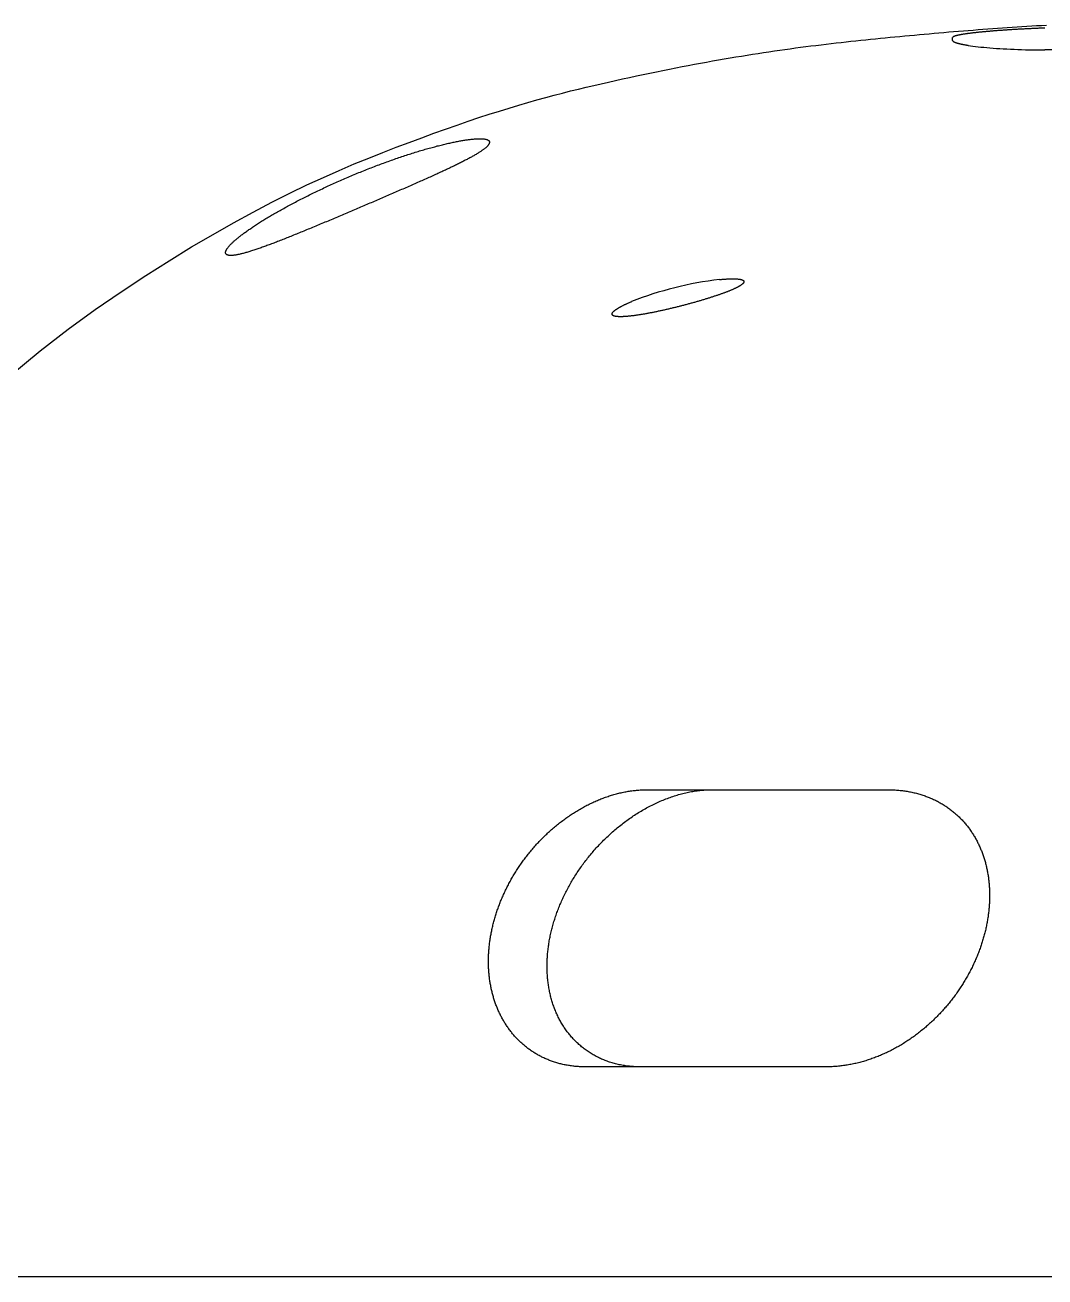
# Model space of a CAD drawing. Header units: millimetres. Extents: x 5 to 292, y 5 to 205.
# Drawn here: x 131.9 to 147.36, y 66.89 to 85.86 of the extents above; entities that cross this region are included whole.
import ezdxf

# ---------------------------------------------------------------- set-up
doc = ezdxf.new("R2010")
doc.units = ezdxf.units.MM
doc.layers.add('Visible', color=7, linetype='CONTINUOUS')

msp = doc.modelspace()

# ---------------------------------------------------------------- linework, layer by layer
at = {"layer": 'Visible'}
for p, q in [((145.96, 85.6289), (145.96, 85.67)), ((153.66, 85.4843), (147.36, 85.4843)), ((176.9852, 66.8868), (127.2948, 66.8868))]:
    msp.add_line(p, q, dxfattribs=at)
for points in [[(131.6834, 80.5558), (132.1281, 80.9209), (132.555, 81.2504), (132.9642, 81.5482), (133.3556, 81.8182), (133.7292, 82.064), (134.0852, 82.2894), (134.4252, 82.4974), (134.7502, 82.689), (135.061, 82.8653), (135.3581, 83.0273), (135.6422, 83.176), (135.914, 83.3124), (136.1741, 83.4375), (136.4231, 83.5523), (136.6618, 83.6579), (136.8908, 83.7552), (137.1107, 83.8453), (137.3221, 83.9292), (137.5259, 84.0079), (137.7225, 84.0823), (137.9127, 84.1534), (138.097, 84.221), (138.2756, 84.285), (138.4487, 84.3457), (138.6166, 84.4031), (138.7793, 84.4574), (138.9372, 84.5088), (139.0903, 84.5574), (139.239, 84.6033), (139.3833, 84.6467), (139.5236, 84.6877), (139.6599, 84.7265), (139.7926, 84.7631), (139.9217, 84.7978), (140.0476, 84.8307), (140.1703, 84.8619), (140.2901, 84.8915), (140.4073, 84.9197), (140.5219, 84.9466), (140.6341, 84.9725), (140.7443, 84.9973), (140.8525, 85.0213), (140.9591, 85.0446), (141.0641, 85.0673), (141.1678, 85.0896), (141.2702, 85.1115), (141.3714, 85.1328), (141.4714, 85.1535), (141.5702, 85.1737), (141.6678, 85.1934), (141.7644, 85.2125), (141.8598, 85.2311), (141.9541, 85.2493), (142.0474, 85.2669), (142.1396, 85.2841), (142.2309, 85.3008), (142.3211, 85.317), (142.4105, 85.3328), (142.4989, 85.3482), (142.5865, 85.3631), (142.6731, 85.3776), (142.759, 85.3917), (142.8441, 85.4055), (142.9284, 85.4188), (143.0119, 85.4318), (143.0947, 85.4444), (143.1768, 85.4567), (143.2583, 85.4686), (143.3391, 85.4802), (143.4193, 85.4915), (143.499, 85.5025), (143.5781, 85.5132), (143.6566, 85.5236), (143.7347, 85.5337), (143.8123, 85.5436), (143.8894, 85.5532), (143.9662, 85.5626), (144.0425, 85.5718), (144.1185, 85.5807), (144.1942, 85.5894), (144.2695, 85.598), (144.3446, 85.6063), (144.4194, 85.6145), (144.494, 85.6225), (144.5684, 85.6304), (144.6427, 85.6381), (144.7168, 85.6457), (144.7908, 85.6531), (144.8647, 85.6605), (144.9386, 85.6678), (145.0124, 85.6749), (145.0862, 85.682), (145.1601, 85.689), (145.234, 85.696), (145.308, 85.7029), (145.3821, 85.7098), (145.4564, 85.7167), (145.5306, 85.7235), (145.6048, 85.7302), (145.679, 85.7367), (145.7532, 85.7432), (145.8273, 85.7496), (145.9014, 85.7558), (145.9755, 85.762), (146.0495, 85.7681), (146.1236, 85.774), (146.1976, 85.7799), (146.2716, 85.7857), (146.3456, 85.7913), (146.4196, 85.7969), (146.4936, 85.8024), (146.5676, 85.8078), (146.6416, 85.8131), (146.7156, 85.8183), (146.7896, 85.8234), (146.8636, 85.8284), (146.9376, 85.8334), (147.0116, 85.8382), (147.0857, 85.843), (147.1598, 85.8476), (147.2339, 85.8522), (147.308, 85.8567), (147.3822, 85.8612)], [(147.36, 85.8148), (147.3447, 85.8143), (147.3294, 85.8137), (147.314, 85.8132), (147.2987, 85.8126), (147.2834, 85.812), (147.2681, 85.8114), (147.2529, 85.8108), (147.2376, 85.8102), (147.2223, 85.8096), (147.2071, 85.8089), (147.1919, 85.8083), (147.1767, 85.8076), (147.1616, 85.8069), (147.1464, 85.8062), (147.1313, 85.8055), (147.1162, 85.8048), (147.1011, 85.8041), (147.0861, 85.8034), (147.0711, 85.8026), (147.0561, 85.8018), (147.0411, 85.8011), (147.0263, 85.8003), (147.0114, 85.7995), (146.9966, 85.7987), (146.9818, 85.7979), (146.9671, 85.7971), (146.9525, 85.7962), (146.9378, 85.7954), (146.9233, 85.7945), (146.9088, 85.7937), (146.8943, 85.7928), (146.8799, 85.7919), (146.8656, 85.7911), (146.8513, 85.7902), (146.837, 85.7893), (146.8229, 85.7884), (146.8088, 85.7874), (146.7947, 85.7865), (146.7807, 85.7856), (146.7668, 85.7846), (146.753, 85.7837), (146.7393, 85.7827), (146.7256, 85.7818), (146.712, 85.7808), (146.6985, 85.7799), (146.6851, 85.7789), (146.6718, 85.7779), (146.6586, 85.7769), (146.6454, 85.7759), (146.6323, 85.7749), (146.6193, 85.7739), (146.6064, 85.7729), (146.5936, 85.7719), (146.5809, 85.7709), (146.5683, 85.7698), (146.5558, 85.7688), (146.5434, 85.7678), (146.531, 85.7667), (146.5188, 85.7657), (146.5067, 85.7647), (146.4946, 85.7636), (146.4827, 85.7625), (146.4709, 85.7615), (146.4592, 85.7604), (146.4475, 85.7593), (146.436, 85.7583), (146.4246, 85.7572), (146.4133, 85.7561), (146.4021, 85.755), (146.391, 85.7539), (146.38, 85.7529), (146.3692, 85.7518), (146.3584, 85.7507), (146.3478, 85.7496), (146.3373, 85.7485), (146.3269, 85.7474), (146.3167, 85.7463), (146.3065, 85.7452), (146.2965, 85.744), (146.2867, 85.7429), (146.2769, 85.7418), (146.2673, 85.7407), (146.2579, 85.7396), (146.2485, 85.7385), (146.2393, 85.7374), (146.2303, 85.7362), (146.2213, 85.7351), (146.2125, 85.734), (146.2039, 85.7329), (146.1953, 85.7317), (146.187, 85.7306), (146.1787, 85.7295), (146.1706, 85.7284), (146.1627, 85.7272), (146.1548, 85.7261), (146.1472, 85.725), (146.1396, 85.7238), (146.1322, 85.7227), (146.125, 85.7216), (146.1179, 85.7204), (146.1109, 85.7193), (146.1041, 85.7182), (146.0974, 85.717), (146.0909, 85.7159), (146.0845, 85.7147), (146.0783, 85.7136), (146.0723, 85.7124), (146.0663, 85.7113), (146.0606, 85.7102), (146.0549, 85.709), (146.0495, 85.7079), (146.0442, 85.7067), (146.039, 85.7056), (146.0341, 85.7044), (146.0292, 85.7033), (146.0246, 85.7021), (146.0201, 85.701), (146.0157, 85.6998), (146.0116, 85.6987), (146.0075, 85.6976), (146.0037, 85.6964), (146, 85.6953), (145.9965, 85.6941), (145.9931, 85.693), (145.9899, 85.6918), (145.9868, 85.6907), (145.9839, 85.6895), (145.9812, 85.6884), (145.9787, 85.6873), (145.9763, 85.6861), (145.974, 85.685), (145.972, 85.6838), (145.9701, 85.6827), (145.9683, 85.6815), (145.9667, 85.6804), (145.9653, 85.6792), (145.9641, 85.6781), (145.963, 85.6769), (145.9621, 85.6758), (145.9613, 85.6746), (145.9608, 85.6735), (145.9603, 85.6723), (145.9601, 85.6712), (145.96, 85.67)], [(145.96, 85.6289), (145.9601, 85.6279), (145.9602, 85.6269), (145.9604, 85.6259), (145.9608, 85.6249), (145.9612, 85.6238), (145.9617, 85.6228), (145.9623, 85.6218), (145.963, 85.6208), (145.9638, 85.6197), (145.9647, 85.6187), (145.9657, 85.6177), (145.9668, 85.6167), (145.968, 85.6156), (145.9692, 85.6146), (145.9706, 85.6136), (145.9721, 85.6125), (145.9736, 85.6115), (145.9753, 85.6105), (145.977, 85.6094), (145.9788, 85.6084), (145.9808, 85.6074), (145.9828, 85.6063), (145.9849, 85.6053), (145.9871, 85.6042), (145.9894, 85.6032), (145.9918, 85.6021), (145.9943, 85.6011), (145.9969, 85.6001), (145.9995, 85.599), (146.0023, 85.598), (146.0052, 85.5969), (146.0081, 85.5959), (146.0111, 85.5948), (146.0143, 85.5938), (146.0175, 85.5927), (146.0208, 85.5917), (146.0242, 85.5906), (146.0277, 85.5896), (146.0312, 85.5885), (146.0349, 85.5875), (146.0386, 85.5864), (146.0425, 85.5854), (146.0464, 85.5843), (146.0504, 85.5833), (146.0545, 85.5822), (146.0587, 85.5812), (146.063, 85.5801), (146.0673, 85.5791), (146.0718, 85.578), (146.0763, 85.577), (146.081, 85.5759), (146.0857, 85.5749), (146.0905, 85.5738), (146.0953, 85.5727), (146.1003, 85.5717), (146.1054, 85.5706), (146.1105, 85.5696), (146.1157, 85.5685), (146.121, 85.5674), (146.1264, 85.5664), (146.1319, 85.5653), (146.1374, 85.5642), (146.1431, 85.5632), (146.1488, 85.5621), (146.1546, 85.5611), (146.1605, 85.56), (146.1665, 85.5589), (146.1725, 85.5579), (146.1787, 85.5568), (146.1849, 85.5557), (146.1912, 85.5546), (146.1976, 85.5536)], [(146.1976, 85.5536), (146.2319, 85.5481), (146.2682, 85.5428), (146.3065, 85.5377), (146.3467, 85.5328), (146.3888, 85.5281), (146.4326, 85.5235), (146.4781, 85.5192), (146.5252, 85.5151), (146.5738, 85.5113), (146.6238, 85.5077), (146.6752, 85.5043), (146.7278, 85.5011), (146.7816, 85.4982), (146.8364, 85.4956), (146.8921, 85.4933), (146.9488, 85.4912), (147.0061, 85.4893), (147.0641, 85.4878), (147.1226, 85.4865), (147.1816, 85.4855), (147.2409, 85.4848), (147.3004, 85.4844), (147.36, 85.4843)], [(134.9443, 82.3953), (134.9428, 82.3985), (134.9417, 82.4018), (134.9408, 82.4053), (134.9403, 82.409), (134.94, 82.4128), (134.9401, 82.4167), (134.9405, 82.4208), (134.9412, 82.4251), (134.9422, 82.4295), (134.9435, 82.434), (134.9452, 82.4387), (134.9471, 82.4435), (134.9494, 82.4484), (134.9519, 82.4535), (134.9548, 82.4588), (134.9579, 82.4641), (134.9614, 82.4696), (134.9652, 82.4753), (134.9692, 82.481), (134.9735, 82.4869), (134.9782, 82.493), (134.9831, 82.4991), (134.9883, 82.5054), (134.9938, 82.5117), (134.9996, 82.5182), (135.0057, 82.5249), (135.012, 82.5316), (135.0187, 82.5384), (135.0256, 82.5454), (135.0327, 82.5525), (135.0402, 82.5597), (135.0479, 82.567), (135.0559, 82.5744), (135.0642, 82.5819), (135.0727, 82.5895), (135.0815, 82.5972), (135.0905, 82.605), (135.0998, 82.6129), (135.1094, 82.6209), (135.1192, 82.629), (135.1293, 82.6372), (135.1396, 82.6455), (135.1502, 82.6539), (135.161, 82.6623), (135.172, 82.6708), (135.1833, 82.6795), (135.1948, 82.6881), (135.2066, 82.6969), (135.2185, 82.7058), (135.2307, 82.7147), (135.2431, 82.7237), (135.2558, 82.7327), (135.2687, 82.7419), (135.2818, 82.7511), (135.2951, 82.7604), (135.3086, 82.7697), (135.3223, 82.7791), (135.3363, 82.7886), (135.3504, 82.7981), (135.3648, 82.8077), (135.3794, 82.8173), (135.3941, 82.827), (135.4091, 82.8368), (135.4243, 82.8466), (135.4396, 82.8564), (135.4552, 82.8663), (135.471, 82.8763), (135.4869, 82.8863), (135.503, 82.8964), (135.5194, 82.9065), (135.5359, 82.9166), (135.5526, 82.9268), (135.5694, 82.937), (135.5865, 82.9473), (135.6037, 82.9575), (135.6211, 82.9679), (135.6386, 82.9782), (135.6563, 82.9886), (135.6742, 82.999), (135.6922, 83.0094), (135.7104, 83.0199), (135.7287, 83.0304), (135.7472, 83.0409), (135.7659, 83.0514), (135.7847, 83.062), (135.8036, 83.0725), (135.8227, 83.0831), (135.8419, 83.0937), (135.8613, 83.1043), (135.8808, 83.115), (135.9005, 83.1256), (135.9202, 83.1363), (135.9401, 83.1469), (135.9602, 83.1576), (135.9804, 83.1683), (136.0007, 83.179), (136.0211, 83.1896), (136.0416, 83.2003), (136.0623, 83.211), (136.0831, 83.2217), (136.104, 83.2324), (136.125, 83.2431), (136.1461, 83.2538), (136.1674, 83.2644), (136.1887, 83.2751), (136.2102, 83.2858), (136.2317, 83.2964), (136.2534, 83.3071), (136.2751, 83.3177), (136.297, 83.3283), (136.3189, 83.3389), (136.341, 83.3495), (136.3631, 83.3601), (136.3853, 83.3706), (136.4076, 83.3812), (136.4299, 83.3917), (136.4524, 83.4021), (136.4749, 83.4126), (136.4974, 83.423), (136.5201, 83.4334), (136.5428, 83.4437), (136.5655, 83.4541), (136.5884, 83.4644), (136.6113, 83.4746), (136.6342, 83.4849), (136.6572, 83.4951), (136.6803, 83.5052), (136.7034, 83.5154), (136.7265, 83.5254), (136.7497, 83.5355), (136.7729, 83.5455), (136.7962, 83.5554), (136.8195, 83.5654), (136.8429, 83.5752), (136.8662, 83.5851), (136.8897, 83.5948), (136.9131, 83.6046), (136.9366, 83.6143), (136.9601, 83.6239), (136.9836, 83.6335), (137.0071, 83.643), (137.0307, 83.6525), (137.0542, 83.6619), (137.0778, 83.6713), (137.1014, 83.6806), (137.125, 83.6899), (137.1486, 83.699), (137.1722, 83.7082), (137.1957, 83.7172), (137.2192, 83.7262), (137.2428, 83.7351), (137.2662, 83.7439), (137.2897, 83.7527), (137.3131, 83.7614), (137.3365, 83.77), (137.3598, 83.7786), (137.3832, 83.787), (137.4064, 83.7954), (137.4296, 83.8037), (137.4528, 83.812), (137.476, 83.8201), (137.499, 83.8282), (137.5221, 83.8362), (137.545, 83.8441), (137.5679, 83.852), (137.5908, 83.8597), (137.6135, 83.8674), (137.6362, 83.875), (137.6589, 83.8825), (137.6814, 83.8899), (137.7039, 83.8972), (137.7263, 83.9044), (137.7486, 83.9115), (137.7709, 83.9186), (137.793, 83.9255), (137.8151, 83.9324), (137.837, 83.9392), (137.8588, 83.9458), (137.8805, 83.9524), (137.9021, 83.9588), (137.9235, 83.9652), (137.9447, 83.9714), (137.9659, 83.9775), (137.9869, 83.9836), (138.0077, 83.9895), (138.0284, 83.9953), (138.049, 84.001), (138.0694, 84.0066), (138.0896, 84.0121), (138.1097, 84.0174), (138.1296, 84.0227), (138.1494, 84.0279), (138.169, 84.0329), (138.1884, 84.0378), (138.2076, 84.0427), (138.2267, 84.0474), (138.2456, 84.052), (138.2643, 84.0564), (138.2829, 84.0608), (138.3012, 84.0651), (138.3194, 84.0692), (138.3373, 84.0732), (138.3551, 84.0772), (138.3727, 84.081), (138.3901, 84.0846), (138.4072, 84.0882), (138.4242, 84.0916), (138.4409, 84.095), (138.4574, 84.0982), (138.4737, 84.1013), (138.4897, 84.1042), (138.5055, 84.107), (138.521, 84.1098), (138.5363, 84.1123), (138.5513, 84.1148), (138.5661, 84.1171), (138.5806, 84.1194), (138.5949, 84.1215), (138.6089, 84.1234), (138.6226, 84.1253), (138.6361, 84.127), (138.6494, 84.1286), (138.6623, 84.1301), (138.675, 84.1315), (138.6874, 84.1327), (138.6996, 84.1339), (138.7115, 84.1349), (138.7231, 84.1357), (138.7344, 84.1365), (138.7455, 84.1371), (138.7562, 84.1376), (138.7667, 84.138), (138.7769, 84.1383), (138.7868, 84.1385), (138.7963, 84.1385), (138.8056, 84.1384), (138.8146, 84.1382), (138.8232, 84.1378), (138.8316, 84.1374), (138.8397, 84.1368), (138.8474, 84.1361), (138.8549, 84.1353), (138.862, 84.1344), (138.8689, 84.1333), (138.8754, 84.1322), (138.8817, 84.1309), (138.8876, 84.1295), (138.8932, 84.128), (138.8985, 84.1263), (138.9034, 84.1246), (138.9081, 84.1227), (138.9124, 84.1207), (138.9164, 84.1187), (138.9202, 84.1165), (138.9235, 84.1142), (138.9266, 84.1117), (138.9294, 84.1092), (138.9318, 84.1066), (138.9339, 84.1038), (138.9357, 84.1009), (138.9372, 84.098), (138.9384, 84.0949), (138.9392, 84.0917), (138.9398, 84.0884)], [(138.9398, 84.0884), (138.94, 84.085), (138.9399, 84.0816), (138.9395, 84.078), (138.9387, 84.0743), (138.9377, 84.0705), (138.9363, 84.0666), (138.9346, 84.0627), (138.9325, 84.0586), (138.9302, 84.0544), (138.9275, 84.0501), (138.9245, 84.0458), (138.9212, 84.0413), (138.9176, 84.0367), (138.9137, 84.0321), (138.9094, 84.0273), (138.9048, 84.0225), (138.8999, 84.0176), (138.8947, 84.0126), (138.8891, 84.0075), (138.8833, 84.0023), (138.8771, 83.997), (138.8706, 83.9916), (138.8638, 83.9861), (138.8567, 83.9806), (138.8492, 83.975), (138.8415, 83.9692), (138.8334, 83.9634), (138.825, 83.9576), (138.8163, 83.9516), (138.8073, 83.9456), (138.798, 83.9394), (138.7885, 83.9332), (138.7786, 83.927), (138.7685, 83.9206), (138.7581, 83.9142), (138.7474, 83.9077), (138.7364, 83.9012), (138.7253, 83.8946), (138.7138, 83.8879), (138.7021, 83.8812), (138.6902, 83.8744), (138.6781, 83.8676), (138.6657, 83.8607), (138.6531, 83.8537), (138.6403, 83.8467), (138.6273, 83.8397), (138.614, 83.8326), (138.6006, 83.8255), (138.587, 83.8183), (138.5732, 83.8111), (138.5592, 83.8039), (138.5451, 83.7966), (138.5308, 83.7893), (138.5163, 83.7819), (138.5016, 83.7746), (138.4868, 83.7672), (138.4718, 83.7597), (138.4565, 83.7522), (138.441, 83.7445), (138.4252, 83.7368), (138.4091, 83.729), (138.3928, 83.7211), (138.3762, 83.7132), (138.3594, 83.7051), (138.3424, 83.697), (138.3251, 83.6888), (138.3076, 83.6806), (138.2899, 83.6722), (138.2719, 83.6638), (138.2537, 83.6554), (138.2353, 83.6468), (138.2167, 83.6382), (138.1979, 83.6295), (138.1789, 83.6208), (138.1597, 83.612), (138.1403, 83.6031), (138.1208, 83.5942), (138.101, 83.5852), (138.081, 83.5762), (138.0609, 83.5671), (138.0406, 83.558), (138.0202, 83.5488), (137.9995, 83.5395), (137.9787, 83.5302), (137.9578, 83.5209), (137.9367, 83.5115), (137.9155, 83.502), (137.8941, 83.4925), (137.8725, 83.483), (137.8509, 83.4735), (137.8291, 83.4638), (137.8072, 83.4542), (137.7852, 83.4445), (137.763, 83.4348), (137.7408, 83.4251), (137.7185, 83.4153), (137.6961, 83.4055), (137.6736, 83.3957), (137.651, 83.3858), (137.6283, 83.376), (137.6056, 83.3661), (137.5828, 83.3562), (137.56, 83.3463), (137.5371, 83.3364), (137.5142, 83.3264), (137.4913, 83.3165), (137.4683, 83.3066), (137.4453, 83.2967), (137.4223, 83.2867), (137.3993, 83.2768), (137.3763, 83.2669), (137.3533, 83.257), (137.3303, 83.2471), (137.3073, 83.2372), (137.2843, 83.2274), (137.2614, 83.2175), (137.2385, 83.2077), (137.2156, 83.1979), (137.1928, 83.1881), (137.1701, 83.1784), (137.1474, 83.1687), (137.1248, 83.159), (137.1022, 83.1494), (137.0795, 83.1397), (137.0567, 83.1299), (137.0339, 83.1202), (137.0109, 83.1103), (136.9878, 83.1005), (136.9646, 83.0906), (136.9414, 83.0807), (136.9181, 83.0708), (136.8947, 83.0608), (136.8713, 83.0509), (136.8478, 83.0409), (136.8243, 83.0309), (136.8007, 83.0209), (136.7771, 83.0108), (136.7534, 83.0008), (136.7297, 82.9908), (136.706, 82.9807), (136.6823, 82.9707), (136.6586, 82.9607), (136.6349, 82.9507), (136.6112, 82.9406), (136.5875, 82.9306), (136.5638, 82.9207), (136.5401, 82.9107), (136.5165, 82.9008), (136.4929, 82.8908), (136.4693, 82.8809), (136.4458, 82.8711), (136.4223, 82.8612), (136.3989, 82.8515), (136.3756, 82.8417), (136.3523, 82.832), (136.3291, 82.8223), (136.306, 82.8127), (136.2829, 82.8031), (136.26, 82.7936), (136.2371, 82.7841), (136.2144, 82.7747), (136.1917, 82.7653), (136.1692, 82.756), (136.1468, 82.7468), (136.1244, 82.7376), (136.1023, 82.7285), (136.0802, 82.7195), (136.0583, 82.7105), (136.0365, 82.7017), (136.0148, 82.6929), (135.9933, 82.6842), (135.972, 82.6755), (135.9508, 82.667), (135.9297, 82.6585), (135.9088, 82.6501), (135.8881, 82.6419), (135.8676, 82.6337), (135.8472, 82.6256), (135.827, 82.6176), (135.807, 82.6097), (135.7872, 82.602), (135.7676, 82.5943), (135.7482, 82.5868), (135.729, 82.5793), (135.71, 82.572), (135.6912, 82.5648), (135.6727, 82.5577), (135.6543, 82.5507), (135.6362, 82.5439), (135.6183, 82.5371), (135.6006, 82.5305), (135.5829, 82.524), (135.5654, 82.5175), (135.548, 82.5111), (135.5307, 82.5049), (135.5135, 82.4987), (135.4965, 82.4926), (135.4796, 82.4866), (135.4629, 82.4807), (135.4463, 82.475), (135.4299, 82.4693), (135.4137, 82.4638), (135.3976, 82.4584), (135.3817, 82.4531), (135.3661, 82.4479), (135.3506, 82.4429), (135.3353, 82.438), (135.3203, 82.4332), (135.3055, 82.4286), (135.2909, 82.4242), (135.2765, 82.4199), (135.2624, 82.4157), (135.2485, 82.4117), (135.2349, 82.4079), (135.2216, 82.4042), (135.2085, 82.4007), (135.1957, 82.3973), (135.1832, 82.3942), (135.171, 82.3912), (135.1591, 82.3884), (135.1475, 82.3858), (135.1362, 82.3833), (135.1253, 82.3811), (135.1146, 82.3791), (135.1042, 82.3772), (135.0942, 82.3755), (135.0844, 82.374), (135.075, 82.3727), (135.0659, 82.3716), (135.0571, 82.3707), (135.0486, 82.3699), (135.0405, 82.3694), (135.0326, 82.369), (135.0251, 82.3688), (135.0179, 82.3687), (135.011, 82.3689), (135.0044, 82.3692), (134.9981, 82.3697), (134.9922, 82.3704), (134.9866, 82.3713), (134.9813, 82.3723), (134.9763, 82.3736), (134.9716, 82.375), (134.9673, 82.3765), (134.9633, 82.3783), (134.9596, 82.3802), (134.9563, 82.3823), (134.9532, 82.3845), (134.9505, 82.387), (134.9482, 82.3896), (134.9461, 82.3923), (134.9443, 82.3953)], [(142.4267, 82.0034), (142.4372, 82.0045), (142.4476, 82.0055), (142.4579, 82.0065), (142.4681, 82.0074), (142.4781, 82.0083), (142.488, 82.0091), (142.4978, 82.0098), (142.5074, 82.0106), (142.5169, 82.0112), (142.5263, 82.0119), (142.5356, 82.0124), (142.5447, 82.013), (142.5537, 82.0134), (142.5625, 82.0138), (142.5712, 82.0142), (142.5798, 82.0145), (142.5882, 82.0148), (142.5965, 82.015), (142.6047, 82.0152), (142.6126, 82.0153), (142.6205, 82.0154), (142.6282, 82.0154), (142.6357, 82.0154), (142.6431, 82.0153), (142.6503, 82.0152), (142.6573, 82.015), (142.6642, 82.0148), (142.6709, 82.0145), (142.6775, 82.0142), (142.6839, 82.0139), (142.6901, 82.0134), (142.6962, 82.013), (142.7021, 82.0125), (142.7078, 82.0119), (142.7134, 82.0113), (142.7188, 82.0107), (142.724, 82.01), (142.729, 82.0092), (142.7339, 82.0084), (142.7386, 82.0076), (142.7432, 82.0067), (142.7475, 82.0058), (142.7517, 82.0048), (142.7557, 82.0038), (142.7595, 82.0027), (142.7632, 82.0016), (142.7666, 82.0004), (142.7699, 81.9992), (142.773, 81.998), (142.7759, 81.9967), (142.7787, 81.9954), (142.7812, 81.994), (142.7836, 81.9926), (142.7858, 81.9912), (142.7878, 81.9897), (142.7897, 81.9881), (142.7913, 81.9865), (142.7928, 81.9849), (142.7941, 81.9833), (142.7952, 81.9816), (142.7961, 81.9798), (142.7969, 81.978), (142.7974, 81.9762), (142.7978, 81.9743), (142.798, 81.9724), (142.798, 81.9705), (142.7978, 81.9685), (142.7975, 81.9665), (142.7969, 81.9645), (142.7962, 81.9624), (142.7953, 81.9603), (142.7943, 81.9581), (142.793, 81.9559), (142.7916, 81.9537), (142.79, 81.9514), (142.7882, 81.9491), (142.7862, 81.9468), (142.7841, 81.9444), (142.7817, 81.942), (142.7792, 81.9396), (142.7766, 81.9372), (142.7737, 81.9347), (142.7707, 81.9321), (142.7675, 81.9296), (142.7641, 81.927), (142.7606, 81.9244), (142.7569, 81.9217), (142.753, 81.919), (142.7489, 81.9163), (142.7447, 81.9136), (142.7403, 81.9108), (142.7358, 81.908), (142.731, 81.9052), (142.7262, 81.9023), (142.7211, 81.8994), (142.7159, 81.8965), (142.7106, 81.8936), (142.7051, 81.8907), (142.6994, 81.8877), (142.6935, 81.8847), (142.6876, 81.8817), (142.6814, 81.8786), (142.6751, 81.8755), (142.6687, 81.8724), (142.6621, 81.8693), (142.6553, 81.8662), (142.6484, 81.863), (142.6414, 81.8598), (142.6342, 81.8566), (142.6269, 81.8534), (142.6194, 81.8501), (142.6118, 81.8469), (142.604, 81.8436), (142.5961, 81.8403), (142.588, 81.8369), (142.5798, 81.8336), (142.5715, 81.8302), (142.5631, 81.8269), (142.5545, 81.8235), (142.5458, 81.82), (142.5369, 81.8166), (142.528, 81.8132), (142.5189, 81.8097), (142.5097, 81.8063), (142.5004, 81.8028), (142.491, 81.7993), (142.4814, 81.7958), (142.4718, 81.7923), (142.462, 81.7888), (142.4521, 81.7852), (142.4421, 81.7817), (142.432, 81.7781), (142.4218, 81.7746), (142.4115, 81.771), (142.401, 81.7674), (142.3905, 81.7638), (142.3799, 81.7602), (142.3691, 81.7566), (142.3583, 81.753), (142.3474, 81.7494), (142.3363, 81.7457), (142.3252, 81.7421), (142.314, 81.7385), (142.3027, 81.7348), (142.2913, 81.7312), (142.2798, 81.7275), (142.2682, 81.7239), (142.2565, 81.7202), (142.2448, 81.7165), (142.233, 81.7129), (142.2211, 81.7092), (142.2092, 81.7056), (142.1971, 81.7019), (142.1851, 81.6983), (142.1729, 81.6946), (142.1607, 81.691), (142.1484, 81.6873), (142.1361, 81.6837), (142.1237, 81.68), (142.1113, 81.6764), (142.0988, 81.6728), (142.0862, 81.6692), (142.0736, 81.6656), (142.061, 81.662), (142.0483, 81.6584), (142.0355, 81.6548), (142.0228, 81.6512), (142.0099, 81.6476), (141.997, 81.6441), (141.9841, 81.6405), (141.9712, 81.637), (141.9582, 81.6334), (141.9452, 81.6299), (141.9321, 81.6264), (141.919, 81.6229), (141.9059, 81.6194), (141.8927, 81.616), (141.8796, 81.6125), (141.8664, 81.6091), (141.8532, 81.6057), (141.84, 81.6023), (141.8268, 81.5989), (141.8136, 81.5955), (141.8004, 81.5922), (141.7871, 81.5889), (141.7739, 81.5856), (141.7607, 81.5823), (141.7475, 81.579), (141.7343, 81.5758), (141.7211, 81.5726), (141.7079, 81.5694), (141.6947, 81.5662), (141.6816, 81.5631), (141.6684, 81.56), (141.6553, 81.5569), (141.6421, 81.5539), (141.629, 81.5508), (141.616, 81.5478), (141.6029, 81.5448), (141.5899, 81.5419), (141.5769, 81.539), (141.5639, 81.5361), (141.5509, 81.5332), (141.538, 81.5304), (141.5251, 81.5276), (141.5123, 81.5248), (141.4995, 81.5221), (141.4868, 81.5194), (141.4741, 81.5167), (141.4615, 81.5141), (141.4489, 81.5115), (141.4364, 81.509), (141.4239, 81.5065), (141.4116, 81.504), (141.3992, 81.5016), (141.387, 81.4992), (141.3748, 81.4968), (141.3627, 81.4945), (141.3507, 81.4923), (141.3387, 81.49), (141.3268, 81.4878), (141.315, 81.4857), (141.3033, 81.4836), (141.2917, 81.4815), (141.2801, 81.4795), (141.2686, 81.4776), (141.2572, 81.4756), (141.2459, 81.4738), (141.2347, 81.4719), (141.2236, 81.4701), (141.2126, 81.4684), (141.2017, 81.4667), (141.1908, 81.465), (141.1801, 81.4635), (141.1695, 81.4619), (141.1591, 81.4604), (141.1487, 81.459), (141.1385, 81.4576), (141.1284, 81.4562), (141.1184, 81.455), (141.1085, 81.4537), (141.0988, 81.4525), (141.0892, 81.4514), (141.0797, 81.4503), (141.0703, 81.4493), (141.0611, 81.4484), (141.052, 81.4474), (141.0431, 81.4466), (141.0342, 81.4458), (141.0255, 81.445), (141.017, 81.4443), (141.0086, 81.4437), (141.0003, 81.4431), (140.9922, 81.4426), (140.9842, 81.4421), (140.9764, 81.4417), (140.9687, 81.4413), (140.9611, 81.441), (140.9537, 81.4408), (140.9465, 81.4406), (140.9394, 81.4405), (140.9325, 81.4404), (140.9258, 81.4404), (140.9192, 81.4404), (140.9128, 81.4405), (140.9066, 81.4407), (140.9005, 81.4409), (140.8946, 81.4412), (140.8888, 81.4415), (140.8832, 81.4419), (140.8778, 81.4424), (140.8726, 81.4429), (140.8675, 81.4434), (140.8626, 81.444), (140.8579, 81.4447), (140.8534, 81.4455), (140.849, 81.4462), (140.8448, 81.4471), (140.8408, 81.448), (140.8369, 81.449), (140.8333, 81.45), (140.8298, 81.4511), (140.8265, 81.4522), (140.8233, 81.4534), (140.8204, 81.4546), (140.8176, 81.4559), (140.8151, 81.4573), (140.8127, 81.4587), (140.8104, 81.4601), (140.8084, 81.4616), (140.8066, 81.4632), (140.8049, 81.4648), (140.8034, 81.4665), (140.8021, 81.4682), (140.801, 81.47), (140.8, 81.4718), (140.7993, 81.4737), (140.7987, 81.4756), (140.7983, 81.4776), (140.7981, 81.4796), (140.798, 81.4817), (140.7982, 81.4838), (140.7985, 81.486), (140.799, 81.4882), (140.7997, 81.4905), (140.8006, 81.4928), (140.8016, 81.4951), (140.8028, 81.4975), (140.8042, 81.5), (140.8058, 81.5024), (140.8076, 81.505), (140.8095, 81.5075), (140.8116, 81.5102), (140.8139, 81.5128), (140.8164, 81.5155), (140.819, 81.5182), (140.8218, 81.521), (140.8248, 81.5238), (140.8279, 81.5267), (140.8312, 81.5296), (140.8347, 81.5325), (140.8383, 81.5355), (140.8422, 81.5385), (140.8462, 81.5415), (140.8503, 81.5446), (140.8546, 81.5477), (140.8591, 81.5508), (140.8638, 81.554), (140.8686, 81.5572), (140.8736, 81.5604), (140.8787, 81.5637), (140.884, 81.567), (140.8894, 81.5703), (140.895, 81.5737), (140.9008, 81.5771), (140.9067, 81.5805), (140.9128, 81.5839), (140.919, 81.5873), (140.9253, 81.5908), (140.9318, 81.5943), (140.9385, 81.5978), (140.9453, 81.6014), (140.9522, 81.605), (140.9593, 81.6086), (140.9665, 81.6122), (140.9738, 81.6158), (140.9813, 81.6194), (140.989, 81.6231), (140.9968, 81.6268), (141.0047, 81.6305), (141.0127, 81.6342), (141.0209, 81.638), (141.0292, 81.6417), (141.0377, 81.6455), (141.0462, 81.6493), (141.0549, 81.6531), (141.0638, 81.6569), (141.0727, 81.6607), (141.0818, 81.6645), (141.091, 81.6684)], [(140.3908, 70.0714), (140.3734, 70.0715), (140.3561, 70.0717), (140.3388, 70.0722), (140.3216, 70.0729), (140.3044, 70.0737), (140.2873, 70.0747), (140.2702, 70.0759), (140.2532, 70.0773), (140.2363, 70.0788), (140.2194, 70.0806), (140.2026, 70.0825), (140.1859, 70.0846), (140.1692, 70.0869), (140.1526, 70.0894), (140.1361, 70.092), (140.1196, 70.0948), (140.1032, 70.0978), (140.0869, 70.101), (140.0707, 70.1043), (140.0545, 70.1079), (140.0384, 70.1115), (140.0225, 70.1154), (140.0066, 70.1194), (139.9908, 70.1236), (139.975, 70.128), (139.9594, 70.1325), (139.9439, 70.1372), (139.9284, 70.1421), (139.9131, 70.1471), (139.8978, 70.1523), (139.8826, 70.1577), (139.8676, 70.1632), (139.8526, 70.1689), (139.8377, 70.1747), (139.8229, 70.1808), (139.8082, 70.1869), (139.7936, 70.1932), (139.7791, 70.1997), (139.7647, 70.2063), (139.7504, 70.2131), (139.7362, 70.2201), (139.7221, 70.2272), (139.7081, 70.2344), (139.6942, 70.2418), (139.6804, 70.2494), (139.6668, 70.2571), (139.6532, 70.2649), (139.6398, 70.2729), (139.6264, 70.281), (139.6132, 70.2892), (139.6001, 70.2976), (139.5871, 70.3061), (139.5743, 70.3148), (139.5615, 70.3236), (139.5489, 70.3325), (139.5364, 70.3416), (139.524, 70.3508), (139.5117, 70.3601), (139.4995, 70.3696), (139.4875, 70.3792), (139.4756, 70.3889), (139.4638, 70.3987), (139.4521, 70.4087), (139.4405, 70.4188), (139.4291, 70.429), (139.4177, 70.4394), (139.4065, 70.4498), (139.3955, 70.4604), (139.3845, 70.4711), (139.3737, 70.4819), (139.3629, 70.4929), (139.3523, 70.5039), (139.3419, 70.5151), (139.3315, 70.5264), (139.3213, 70.5378), (139.3112, 70.5493), (139.3012, 70.5609), (139.2914, 70.5727), (139.2816, 70.5845), (139.272, 70.5965), (139.2625, 70.6085), (139.2532, 70.6207), (139.244, 70.6329), (139.2349, 70.6453), (139.2259, 70.6578), (139.2171, 70.6703), (139.2084, 70.683), (139.1998, 70.6957), (139.1914, 70.7086), (139.183, 70.7215), (139.1749, 70.7345), (139.1668, 70.7476), (139.1589, 70.7608), (139.1511, 70.7741), (139.1435, 70.7875), (139.1359, 70.8009), (139.1285, 70.8145), (139.1213, 70.8281), (139.1142, 70.8418), (139.1072, 70.8556), (139.1003, 70.8694), (139.0936, 70.8834), (139.087, 70.8974), (139.0805, 70.9115), (139.0742, 70.9257), (139.068, 70.94), (139.0619, 70.9543), (139.0559, 70.9687), (139.0501, 70.9832), (139.0444, 70.9977), (139.0389, 71.0123), (139.0335, 71.027), (139.0282, 71.0418), (139.023, 71.0566), (139.018, 71.0715), (139.0131, 71.0865), (139.0084, 71.1015), (139.0038, 71.1166), (138.9993, 71.1317), (138.9949, 71.147), (138.9907, 71.1622), (138.9866, 71.1776), (138.9826, 71.193), (138.9788, 71.2084), (138.9751, 71.2239), (138.9715, 71.2395), (138.9681, 71.2551), (138.9648, 71.2708), (138.9616, 71.2865), (138.9586, 71.3023), (138.9557, 71.3182), (138.9529, 71.334), (138.9503, 71.35), (138.9477, 71.3659), (138.9454, 71.382), (138.9431, 71.398), (138.941, 71.4141), (138.939, 71.4303), (138.9372, 71.4465), (138.9355, 71.4627), (138.9339, 71.479), (138.9325, 71.4953), (138.9311, 71.5116), (138.9299, 71.528), (138.9289, 71.5445), (138.928, 71.5609), (138.9272, 71.5774), (138.9265, 71.5939), (138.926, 71.6105), (138.9256, 71.6271), (138.9253, 71.6437), (138.9252, 71.6603), (138.9252, 71.677), (138.9253, 71.6937), (138.9256, 71.7105), (138.926, 71.7272), (138.9265, 71.744), (138.9271, 71.7608), (138.9279, 71.7777), (138.9288, 71.7945), (138.9299, 71.8114), (138.931, 71.8283), (138.9323, 71.8453), (138.9338, 71.8622), (138.9353, 71.8792), (138.937, 71.8962), (138.9388, 71.9132), (138.9408, 71.9302), (138.9429, 71.9472), (138.9451, 71.9643), (138.9474, 71.9813), (138.9499, 71.9984), (138.9525, 72.0155), (138.9552, 72.0326), (138.9581, 72.0497), (138.961, 72.0668), (138.9641, 72.0839), (138.9674, 72.1011), (138.9708, 72.1182), (138.9742, 72.1353), (138.9779, 72.1525), (138.9816, 72.1696), (138.9855, 72.1868), (138.9895, 72.204), (138.9936, 72.2211), (138.9979, 72.2383), (139.0023, 72.2555), (139.0068, 72.2726), (139.0115, 72.2898), (139.0162, 72.3069), (139.0211, 72.3241), (139.0262, 72.3412), (139.0313, 72.3584), (139.0366, 72.3755), (139.042, 72.3927), (139.0475, 72.4098), (139.0532, 72.4269), (139.059, 72.444), (139.0649, 72.4611), (139.0709, 72.4782), (139.0771, 72.4952), (139.0834, 72.5123), (139.0898, 72.5293), (139.0963, 72.5464), (139.103, 72.5634), (139.1098, 72.5803), (139.1167, 72.5973), (139.1237, 72.6143), (139.1309, 72.6312), (139.1382, 72.6481), (139.1456, 72.665), (139.1531, 72.6819), (139.1608, 72.6987), (139.1685, 72.7155), (139.1764, 72.7323), (139.1845, 72.7491), (139.1926, 72.7658), (139.2009, 72.7825), (139.2093, 72.7992), (139.2178, 72.8158), (139.2264, 72.8324), (139.2352, 72.849), (139.244, 72.8656), (139.253, 72.8821), (139.2621, 72.8985), (139.2714, 72.915), (139.2807, 72.9314), (139.2902, 72.9478), (139.2998, 72.9641), (139.3096, 72.9804), (139.3194, 72.9966), (139.3294, 73.0128), (139.3394, 73.029), (139.3496, 73.0451), (139.36, 73.0612), (139.3704, 73.0772), (139.381, 73.0932), (139.3916, 73.1091), (139.4024, 73.125), (139.4134, 73.1408), (139.4244, 73.1566), (139.4355, 73.1723), (139.4468, 73.188), (139.4582, 73.2036), (139.4697, 73.2191), (139.4813, 73.2346), (139.493, 73.2501), (139.5048, 73.2654), (139.5168, 73.2807), (139.5288, 73.296), (139.541, 73.3112), (139.5533, 73.3263), (139.5657, 73.3413), (139.5782, 73.3563), (139.5908, 73.3712), (139.6035, 73.3861), (139.6164, 73.4008), (139.6293, 73.4155), (139.6424, 73.4301), (139.6555, 73.4447), (139.6688, 73.4592), (139.6822, 73.4735), (139.6957, 73.4879), (139.7093, 73.5021), (139.723, 73.5162), (139.7368, 73.5303), (139.7507, 73.5443), (139.7647, 73.5582), (139.7788, 73.572), (139.7931, 73.5857), (139.8074, 73.5993), (139.8218, 73.6129), (139.8364, 73.6264), (139.851, 73.6397), (139.8658, 73.653), (139.8806, 73.6661), (139.8956, 73.6792), (139.9106, 73.6922), (139.9257, 73.705), (139.9409, 73.7178), (139.9562, 73.7304), (139.9716, 73.7429), (139.9871, 73.7554), (140.0026, 73.7677), (140.0183, 73.7799), (140.034, 73.7919), (140.0498, 73.8039), (140.0657, 73.8157), (140.0817, 73.8275), (140.0978, 73.8391), (140.1139, 73.8505), (140.1302, 73.8619), (140.1465, 73.8731), (140.1629, 73.8843), (140.1793, 73.8952), (140.1959, 73.9061), (140.2125, 73.9168), (140.2292, 73.9274), (140.246, 73.9379), (140.2628, 73.9482), (140.2797, 73.9584), (140.2967, 73.9685), (140.3138, 73.9784), (140.3309, 73.9882), (140.3481, 73.9979), (140.3654, 74.0074), (140.3827, 74.0168), (140.4001, 74.026), (140.4175, 74.035), (140.435, 74.0439), (140.4524, 74.0527), (140.47, 74.0613), (140.4875, 74.0697), (140.5052, 74.078), (140.5228, 74.0861), (140.5405, 74.094), (140.5582, 74.1018), (140.5759, 74.1094), (140.5937, 74.1169), (140.6115, 74.1241), (140.6294, 74.1313), (140.6472, 74.1382), (140.6651, 74.145), (140.683, 74.1517), (140.701, 74.1581), (140.7189, 74.1644), (140.7369, 74.1705), (140.7549, 74.1765), (140.773, 74.1822), (140.791, 74.1878), (140.8091, 74.1933), (140.8272, 74.1985), (140.8453, 74.2036), (140.8634, 74.2085), (140.8815, 74.2132), (140.8996, 74.2178), (140.9177, 74.2222), (140.9359, 74.2263), (140.9539, 74.2303), (140.972, 74.2341), (140.9901, 74.2378), (141.0081, 74.2412), (141.0261, 74.2445), (141.0441, 74.2475), (141.0621, 74.2504), (141.08, 74.2531), (141.0979, 74.2556), (141.1158, 74.258), (141.1337, 74.2601), (141.1515, 74.2621), (141.1693, 74.2638), (141.187, 74.2654), (141.2047, 74.2668), (141.2224, 74.268), (141.24, 74.2691), (141.2575, 74.2699), (141.275, 74.2705), (141.2925, 74.271), (141.3099, 74.2713), (141.3272, 74.2714)], [(141.2237, 70.0714), (141.2033, 70.0715), (141.183, 70.0719), (141.1627, 70.0725), (141.1426, 70.0734), (141.1225, 70.0746), (141.1026, 70.076), (141.0827, 70.0777), (141.0629, 70.0796), (141.0433, 70.0817), (141.0237, 70.0841), (141.0042, 70.0868), (140.9849, 70.0897), (140.9656, 70.0929), (140.9464, 70.0963), (140.9274, 70.0999), (140.9085, 70.1038), (140.8897, 70.1079), (140.8711, 70.1123), (140.8526, 70.1169), (140.8342, 70.1217), (140.8159, 70.1268), (140.7977, 70.132), (140.7797, 70.1376), (140.7619, 70.1433), (140.7441, 70.1493), (140.7265, 70.1555), (140.7091, 70.1619), (140.6917, 70.1685), (140.6745, 70.1754), (140.6575, 70.1825), (140.6406, 70.1898), (140.6238, 70.1973), (140.6072, 70.205), (140.5908, 70.2129), (140.5746, 70.221), (140.5584, 70.2293), (140.5425, 70.2378), (140.5267, 70.2465), (140.5111, 70.2554), (140.4956, 70.2645), (140.4803, 70.2738), (140.4652, 70.2833), (140.4502, 70.2929), (140.4354, 70.3028), (140.4207, 70.3128), (140.4063, 70.323), (140.3919, 70.3334), (140.3778, 70.344), (140.3638, 70.3547), (140.35, 70.3656), (140.3363, 70.3767), (140.3228, 70.388), (140.3095, 70.3994), (140.2964, 70.411), (140.2834, 70.4228), (140.2706, 70.4347), (140.2579, 70.4468), (140.2455, 70.4591), (140.2332, 70.4715), (140.221, 70.484), (140.2091, 70.4968), (140.1973, 70.5096), (140.1857, 70.5227), (140.1742, 70.5358), (140.163, 70.5492), (140.1519, 70.5626), (140.1409, 70.5762), (140.1302, 70.59), (140.1196, 70.6039), (140.1092, 70.6179), (140.099, 70.632), (140.089, 70.6463), (140.0792, 70.6607), (140.0695, 70.6752), (140.06, 70.6899), (140.0507, 70.7046), (140.0416, 70.7195), (140.0327, 70.7345), (140.0239, 70.7496), (140.0153, 70.7648), (140.0069, 70.7802), (139.9987, 70.7956), (139.9907, 70.8112), (139.9828, 70.8268), (139.9751, 70.8426), (139.9676, 70.8585), (139.9603, 70.8745), (139.9532, 70.8905), (139.9462, 70.9067), (139.9394, 70.923), (139.9328, 70.9393), (139.9264, 70.9558), (139.9201, 70.9724), (139.9141, 70.989), (139.9082, 71.0058), (139.9025, 71.0226), (139.8969, 71.0395), (139.8916, 71.0565), (139.8864, 71.0736), (139.8814, 71.0907), (139.8766, 71.108), (139.8719, 71.1253), (139.8675, 71.1427), (139.8632, 71.1602), (139.8591, 71.1777), (139.8551, 71.1953), (139.8514, 71.213), (139.8478, 71.2308), (139.8444, 71.2486), (139.8412, 71.2665), (139.8381, 71.2844), (139.8353, 71.3025), (139.8326, 71.3205), (139.83, 71.3387), (139.8277, 71.3569), (139.8255, 71.3751), (139.8235, 71.3934), (139.8217, 71.4118), (139.8201, 71.4302), (139.8186, 71.4487), (139.8173, 71.4672), (139.8162, 71.4857), (139.8153, 71.5043), (139.8145, 71.523), (139.8139, 71.5417), (139.8135, 71.5604), (139.8132, 71.5792), (139.8131, 71.598), (139.8132, 71.6169), (139.8135, 71.6358), (139.8139, 71.6547), (139.8146, 71.6737), (139.8153, 71.6927), (139.8163, 71.7118), (139.8174, 71.7308), (139.8187, 71.7499), (139.8202, 71.7691), (139.8218, 71.7882), (139.8236, 71.8074), (139.8256, 71.8266), (139.8278, 71.8459), (139.8301, 71.8651), (139.8326, 71.8844), (139.8352, 71.9037), (139.8381, 71.923), (139.841, 71.9424), (139.8442, 71.9617), (139.8475, 71.9811), (139.851, 72.0005), (139.8547, 72.0199), (139.8585, 72.0393), (139.8625, 72.0587), (139.8667, 72.0781), (139.871, 72.0976), (139.8755, 72.117), (139.8802, 72.1364), (139.885, 72.1559), (139.89, 72.1753), (139.8952, 72.1948), (139.9005, 72.2142), (139.906, 72.2337), (139.9116, 72.2531), (139.9175, 72.2726), (139.9235, 72.292), (139.9296, 72.3115), (139.9359, 72.3309), (139.9424, 72.3503), (139.9491, 72.3698), (139.9559, 72.3892), (139.9628, 72.4086), (139.97, 72.428), (139.9773, 72.4474), (139.9847, 72.4668), (139.9924, 72.4861), (140.0001, 72.5055), (140.0081, 72.5248), (140.0162, 72.5441), (140.0245, 72.5634), (140.0329, 72.5827), (140.0415, 72.6019), (140.0503, 72.6211), (140.0592, 72.6403), (140.0682, 72.6595), (140.0775, 72.6786), (140.0869, 72.6977), (140.0964, 72.7168), (140.1061, 72.7359), (140.116, 72.7549), (140.126, 72.7738), (140.1362, 72.7928), (140.1466, 72.8117), (140.1571, 72.8306), (140.1677, 72.8494), (140.1786, 72.8682), (140.1895, 72.8869), (140.2007, 72.9056), (140.212, 72.9242), (140.2234, 72.9428), (140.235, 72.9614), (140.2468, 72.9799), (140.2587, 72.9983), (140.2707, 73.0167), (140.283, 73.0351), (140.2953, 73.0534), (140.3079, 73.0716), (140.3205, 73.0898), (140.3334, 73.1079), (140.3464, 73.1259), (140.3595, 73.1439), (140.3728, 73.1619), (140.3863, 73.1798), (140.3999, 73.1976), (140.4137, 73.2153), (140.4276, 73.233), (140.4416, 73.2506), (140.4559, 73.2681), (140.4702, 73.2856), (140.4848, 73.3029), (140.4994, 73.3202), (140.5143, 73.3374), (140.5292, 73.3546), (140.5443, 73.3716), (140.5596, 73.3886), (140.575, 73.4055), (140.5906, 73.4223), (140.6063, 73.439), (140.6221, 73.4555), (140.6381, 73.4721), (140.6542, 73.4885), (140.6705, 73.5048), (140.6869, 73.521), (140.7035, 73.5371), (140.7202, 73.5531), (140.737, 73.5689), (140.754, 73.5847), (140.7711, 73.6004), (140.7884, 73.6159), (140.8057, 73.6314), (140.8233, 73.6467), (140.8409, 73.6619), (140.8587, 73.677), (140.8767, 73.6919), (140.8947, 73.7067), (140.9129, 73.7214), (140.9312, 73.7359), (140.9496, 73.7503), (140.9682, 73.7646), (140.9868, 73.7787), (141.0056, 73.7927), (141.0245, 73.8065), (141.0435, 73.8202), (141.0627, 73.8337), (141.0819, 73.8471), (141.1013, 73.8603), (141.1208, 73.8734), (141.1403, 73.8863), (141.16, 73.899), (141.1798, 73.9116), (141.1997, 73.924), (141.2197, 73.9362), (141.2398, 73.9482), (141.26, 73.9601), (141.2803, 73.9718), (141.3007, 73.9833), (141.3212, 73.9947), (141.3418, 74.0058), (141.3625, 74.0168), (141.3832, 74.0275), (141.4041, 74.0381), (141.4249, 74.0484), (141.4458, 74.0586), (141.4668, 74.0685), (141.4878, 74.0782), (141.5089, 74.0877), (141.53, 74.0969), (141.5512, 74.106), (141.5724, 74.1148), (141.5936, 74.1234), (141.6149, 74.1318), (141.6362, 74.1399), (141.6575, 74.1479), (141.6789, 74.1555), (141.7003, 74.163), (141.7217, 74.1702), (141.7431, 74.1772), (141.7646, 74.184), (141.7861, 74.1905), (141.8076, 74.1968), (141.8291, 74.2028), (141.8507, 74.2086), (141.8722, 74.2142), (141.8938, 74.2195), (141.9153, 74.2246), (141.9368, 74.2294), (141.9583, 74.2339), (141.9797, 74.2382), (142.0011, 74.2422), (142.0224, 74.246), (142.0437, 74.2495), (142.0649, 74.2527), (142.0861, 74.2557), (142.1073, 74.2584), (142.1283, 74.2609), (142.1493, 74.2631), (142.1703, 74.265), (142.1912, 74.2667), (142.212, 74.2682), (142.2327, 74.2693), (142.2533, 74.2702), (142.2738, 74.2709), (142.2942, 74.2712), (142.3145, 74.2714)], [(141.3272, 74.2714), (141.3759, 74.2714), (141.4246, 74.2714), (141.4734, 74.2714), (141.5222, 74.2714), (141.5712, 74.2714), (141.6201, 74.2714), (141.6692, 74.2714), (141.7183, 74.2714), (141.7675, 74.2714), (141.8167, 74.2714), (141.866, 74.2714), (141.9154, 74.2714), (141.9648, 74.2714), (142.0143, 74.2714), (142.0638, 74.2714), (142.1134, 74.2714), (142.1631, 74.2714), (142.2128, 74.2714), (142.2626, 74.2714), (142.3124, 74.2714), (142.3623, 74.2714), (142.4122, 74.2714), (142.4623, 74.2714), (142.5123, 74.2714), (142.5624, 74.2714), (142.6126, 74.2714), (142.6629, 74.2714), (142.7132, 74.2714), (142.7635, 74.2714), (142.8139, 74.2714), (142.8644, 74.2714), (142.9149, 74.2714), (142.9655, 74.2714), (143.0161, 74.2714), (143.0668, 74.2714), (143.1175, 74.2714), (143.1683, 74.2714), (143.2191, 74.2714), (143.27, 74.2714), (143.321, 74.2714), (143.372, 74.2714), (143.423, 74.2714), (143.4741, 74.2714), (143.5253, 74.2714), (143.5765, 74.2714), (143.6278, 74.2714), (143.6791, 74.2714), (143.7305, 74.2714), (143.7819, 74.2714), (143.8334, 74.2714), (143.8849, 74.2714), (143.9365, 74.2714), (143.9881, 74.2714), (144.0397, 74.2714), (144.0915, 74.2714), (144.1432, 74.2714), (144.1951, 74.2714), (144.2469, 74.2714), (144.2988, 74.2714), (144.3508, 74.2714), (144.4028, 74.2714), (144.4549, 74.2714), (144.507, 74.2714), (144.5591, 74.2714), (144.6113, 74.2714), (144.6636, 74.2714), (144.7159, 74.2714), (144.7682, 74.2714), (144.8206, 74.2714), (144.8731, 74.2714), (144.9255, 74.2714), (144.9781, 74.2714)], [(144.9781, 74.2714), (144.9968, 74.2713), (145.0155, 74.271), (145.0341, 74.2705), (145.0527, 74.2699), (145.0713, 74.269), (145.0897, 74.268), (145.1082, 74.2668), (145.1265, 74.2654), (145.1449, 74.2638), (145.1631, 74.262), (145.1813, 74.2601), (145.1994, 74.2579), (145.2174, 74.2556), (145.2354, 74.2531), (145.2533, 74.2504), (145.2711, 74.2475), (145.2888, 74.2444), (145.3065, 74.2412), (145.324, 74.2377), (145.3415, 74.2341), (145.3589, 74.2303), (145.3762, 74.2263), (145.3934, 74.2222), (145.4105, 74.2179), (145.4275, 74.2133), (145.4444, 74.2087), (145.4612, 74.2038), (145.4778, 74.1988), (145.4944, 74.1936), (145.5108, 74.1883), (145.5272, 74.1827), (145.5434, 74.177), (145.5595, 74.1712), (145.5755, 74.1651), (145.5914, 74.1589), (145.6072, 74.1526), (145.6229, 74.146), (145.6384, 74.1394), (145.6539, 74.1325), (145.6692, 74.1255), (145.6844, 74.1183), (145.6995, 74.111), (145.7145, 74.1035), (145.7293, 74.0958), (145.7441, 74.088), (145.7587, 74.0801), (145.7732, 74.072), (145.7876, 74.0637), (145.8018, 74.0553), (145.816, 74.0467), (145.83, 74.038), (145.8439, 74.0291), (145.8576, 74.0201), (145.8712, 74.011), (145.8846, 74.0017), (145.8979, 73.9923), (145.9111, 73.9828), (145.9241, 73.9731), (145.937, 73.9633), (145.9498, 73.9533), (145.9624, 73.9433), (145.9749, 73.9331), (145.9872, 73.9227), (145.9994, 73.9123), (146.0115, 73.9017), (146.0234, 73.891), (146.0352, 73.8802), (146.0468, 73.8693), (146.0583, 73.8582), (146.0696, 73.8471), (146.0809, 73.8358), (146.0919, 73.8244), (146.1029, 73.8128), (146.1137, 73.8012), (146.1243, 73.7895), (146.1348, 73.7776), (146.1452, 73.7656), (146.1554, 73.7536), (146.1655, 73.7414), (146.1755, 73.7291), (146.1853, 73.7167), (146.1949, 73.7042), (146.2045, 73.6916), (146.2138, 73.6789), (146.2231, 73.6661), (146.2322, 73.6532), (146.2411, 73.6402), (146.2499, 73.6272), (146.2586, 73.614), (146.2671, 73.6007), (146.2755, 73.5874), (146.2837, 73.574), (146.2918, 73.5604), (146.2998, 73.5468), (146.3076, 73.5332), (146.3152, 73.5194), (146.3227, 73.5055), (146.3301, 73.4916), (146.3373, 73.4776), (146.3444, 73.4635), (146.3514, 73.4494), (146.3582, 73.4351), (146.3648, 73.4208), (146.3713, 73.4064), (146.3777, 73.392), (146.3839, 73.3774), (146.39, 73.3628), (146.396, 73.3482), (146.4018, 73.3334), (146.4075, 73.3186), (146.413, 73.3037), (146.4184, 73.2888), (146.4236, 73.2738), (146.4287, 73.2587), (146.4337, 73.2436), (146.4385, 73.2284), (146.4432, 73.2131), (146.4478, 73.1978), (146.4522, 73.1825), (146.4564, 73.167), (146.4606, 73.1516), (146.4646, 73.136), (146.4684, 73.1204), (146.4721, 73.1048), (146.4757, 73.0891), (146.4792, 73.0733), (146.4825, 73.0575), (146.4856, 73.0417), (146.4886, 73.0258), (146.4915, 73.0099), (146.4943, 72.9939), (146.4969, 72.9779), (146.4994, 72.9618), (146.5017, 72.9457), (146.5039, 72.9295), (146.506, 72.9133), (146.5079, 72.8971), (146.5097, 72.8808), (146.5114, 72.8645), (146.5129, 72.8482), (146.5143, 72.8318), (146.5156, 72.8153), (146.5167, 72.7989), (146.5177, 72.7824), (146.5186, 72.7659), (146.5193, 72.7493), (146.5199, 72.7327), (146.5203, 72.7161), (146.5207, 72.6995), (146.5208, 72.6828), (146.5209, 72.6661), (146.5208, 72.6494), (146.5206, 72.6326), (146.5203, 72.6158), (146.5198, 72.599), (146.5192, 72.5822), (146.5184, 72.5654), (146.5175, 72.5485), (146.5165, 72.5316), (146.5154, 72.5147), (146.5141, 72.4978), (146.5127, 72.4808), (146.5112, 72.4638), (146.5095, 72.4469), (146.5077, 72.4299), (146.5058, 72.4128), (146.5037, 72.3958), (146.5016, 72.3788), (146.4992, 72.3617), (146.4968, 72.3447), (146.4942, 72.3276), (146.4915, 72.3105), (146.4887, 72.2934), (146.4857, 72.2763), (146.4826, 72.2592), (146.4794, 72.2421), (146.476, 72.225), (146.4725, 72.2078), (146.4689, 72.1907), (146.4652, 72.1736), (146.4613, 72.1564), (146.4573, 72.1393), (146.4532, 72.1222), (146.4489, 72.105), (146.4445, 72.0879), (146.44, 72.0708), (146.4354, 72.0537), (146.4306, 72.0365), (146.4257, 72.0194), (146.4207, 72.0023), (146.4155, 71.9852), (146.4103, 71.9681), (146.4049, 71.951), (146.3993, 71.934), (146.3937, 71.9169), (146.3879, 71.8998), (146.382, 71.8828), (146.376, 71.8658), (146.3698, 71.8488), (146.3635, 71.8318), (146.3571, 71.8148), (146.3506, 71.7978), (146.3439, 71.7809), (146.3372, 71.764), (146.3303, 71.7471), (146.3232, 71.7302), (146.3161, 71.7134), (146.3088, 71.6965), (146.3014, 71.6797), (146.2939, 71.6629), (146.2862, 71.6462), (146.2785, 71.6294), (146.2706, 71.6127), (146.2626, 71.596), (146.2544, 71.5794), (146.2462, 71.5628), (146.2378, 71.5462), (146.2293, 71.5296), (146.2207, 71.5131), (146.2119, 71.4966), (146.203, 71.4802), (146.194, 71.4638), (146.1849, 71.4474), (146.1757, 71.431), (146.1663, 71.4147), (146.1569, 71.3985), (146.1473, 71.3823), (146.1375, 71.3661), (146.1277, 71.3499), (146.1177, 71.3338), (146.1077, 71.3178), (146.0975, 71.3018), (146.0871, 71.2858), (146.0767, 71.2699), (146.0662, 71.254), (146.0555, 71.2382), (146.0447, 71.2224), (146.0338, 71.2067), (146.0227, 71.1911), (146.0116, 71.1754), (146.0003, 71.1599), (145.989, 71.1444), (145.9775, 71.129), (145.9659, 71.1136), (145.9542, 71.0983), (145.9424, 71.0831), (145.9304, 71.0679), (145.9184, 71.0528), (145.9062, 71.0378), (145.8939, 71.0228), (145.8815, 71.0079), (145.8691, 70.9931), (145.8564, 70.9783), (145.8437, 70.9636), (145.8309, 70.949), (145.818, 70.9345), (145.8049, 70.92), (145.7918, 70.9056), (145.7785, 70.8913), (145.7651, 70.8771), (145.7517, 70.8629), (145.7381, 70.8489), (145.7244, 70.8349), (145.7106, 70.821), (145.6967, 70.8071), (145.6827, 70.7934), (145.6686, 70.7797), (145.6543, 70.7662), (145.64, 70.7527), (145.6256, 70.7393), (145.611, 70.726), (145.5964, 70.7128), (145.5817, 70.6997), (145.5668, 70.6867), (145.5519, 70.6738), (145.5368, 70.6609), (145.5217, 70.6482), (145.5064, 70.6356), (145.4911, 70.6231), (145.4757, 70.6107), (145.4601, 70.5984), (145.4445, 70.5862), (145.4288, 70.5741), (145.4131, 70.5621), (145.3972, 70.5503), (145.3812, 70.5385), (145.3652, 70.5269), (145.3491, 70.5154), (145.3328, 70.504), (145.3165, 70.4927), (145.3002, 70.4816), (145.2837, 70.4706), (145.2671, 70.4597), (145.2505, 70.4489), (145.2338, 70.4382), (145.217, 70.4277), (145.2001, 70.4173), (145.1832, 70.407), (145.1662, 70.3969), (145.1491, 70.3869), (145.1319, 70.377), (145.1146, 70.3672), (145.0973, 70.3576), (145.0799, 70.3481), (145.0624, 70.3388), (145.0449, 70.3296), (145.0272, 70.3205), (145.0095, 70.3115), (144.9918, 70.3028), (144.9739, 70.2941), (144.9561, 70.2856), (144.9381, 70.2773), (144.9201, 70.2691), (144.9021, 70.261), (144.884, 70.2531), (144.8659, 70.2454), (144.8477, 70.2378), (144.8295, 70.2304), (144.8112, 70.2231), (144.7929, 70.216), (144.7746, 70.2091), (144.7562, 70.2023), (144.7377, 70.1957), (144.7193, 70.1892), (144.7008, 70.1829), (144.6822, 70.1768), (144.6636, 70.1708), (144.645, 70.165), (144.6264, 70.1593), (144.6077, 70.1538), (144.589, 70.1485), (144.5703, 70.1434), (144.5515, 70.1384), (144.5327, 70.1336), (144.5139, 70.129), (144.495, 70.1245), (144.4762, 70.1202), (144.4573, 70.1161), (144.4384, 70.1122), (144.4194, 70.1084), (144.4005, 70.1048), (144.3815, 70.1014), (144.3626, 70.0982), (144.3436, 70.0952), (144.3246, 70.0923), (144.3057, 70.0896), (144.2867, 70.0871), (144.2678, 70.0848), (144.2488, 70.0827), (144.2299, 70.0807), (144.211, 70.0789), (144.1921, 70.0774), (144.1732, 70.076), (144.1543, 70.0747), (144.1354, 70.0737), (144.1166, 70.0729), (144.0978, 70.0722), (144.079, 70.0718), (144.0602, 70.0715), (144.0415, 70.0714)], [(144.0415, 70.0714), (143.989, 70.0714), (143.9365, 70.0714), (143.8841, 70.0714), (143.8317, 70.0714), (143.7793, 70.0714), (143.727, 70.0714), (143.6747, 70.0714), (143.6224, 70.0714), (143.5702, 70.0714), (143.5181, 70.0714), (143.4659, 70.0714), (143.4139, 70.0714), (143.3618, 70.0714), (143.3099, 70.0714), (143.2579, 70.0714), (143.2061, 70.0714), (143.1543, 70.0714), (143.1025, 70.0714), (143.0508, 70.0714), (142.9991, 70.0714), (142.9475, 70.0714), (142.896, 70.0714), (142.8445, 70.0714), (142.793, 70.0714), (142.7417, 70.0714), (142.6903, 70.0714), (142.639, 70.0714), (142.5878, 70.0714), (142.5367, 70.0714), (142.4855, 70.0714), (142.4345, 70.0714), (142.3835, 70.0714), (142.3325, 70.0714), (142.2816, 70.0714), (142.2308, 70.0714), (142.18, 70.0714), (142.1293, 70.0714), (142.0786, 70.0714), (142.028, 70.0714), (141.9775, 70.0714), (141.927, 70.0714), (141.8765, 70.0714), (141.8261, 70.0714), (141.7758, 70.0714), (141.7255, 70.0714), (141.6753, 70.0714), (141.6252, 70.0714), (141.5751, 70.0714), (141.525, 70.0714), (141.4751, 70.0714), (141.4252, 70.0714), (141.3753, 70.0714), (141.3255, 70.0714), (141.2758, 70.0714), (141.2261, 70.0714), (141.1765, 70.0714), (141.1269, 70.0714), (141.0774, 70.0714), (141.028, 70.0714), (140.9786, 70.0714), (140.9293, 70.0714), (140.88, 70.0714), (140.8308, 70.0714), (140.7817, 70.0714), (140.7326, 70.0714), (140.6836, 70.0714), (140.6346, 70.0714), (140.5857, 70.0714), (140.5369, 70.0714), (140.4882, 70.0714), (140.4395, 70.0714), (140.3908, 70.0714)]]:
    msp.add_lwpolyline(points, dxfattribs=at)
msp.add_arc((143.0305, 76.7616), 5.2765, 96.5713, 111.567, dxfattribs=at)

doc.saveas('drawing.dxf')
